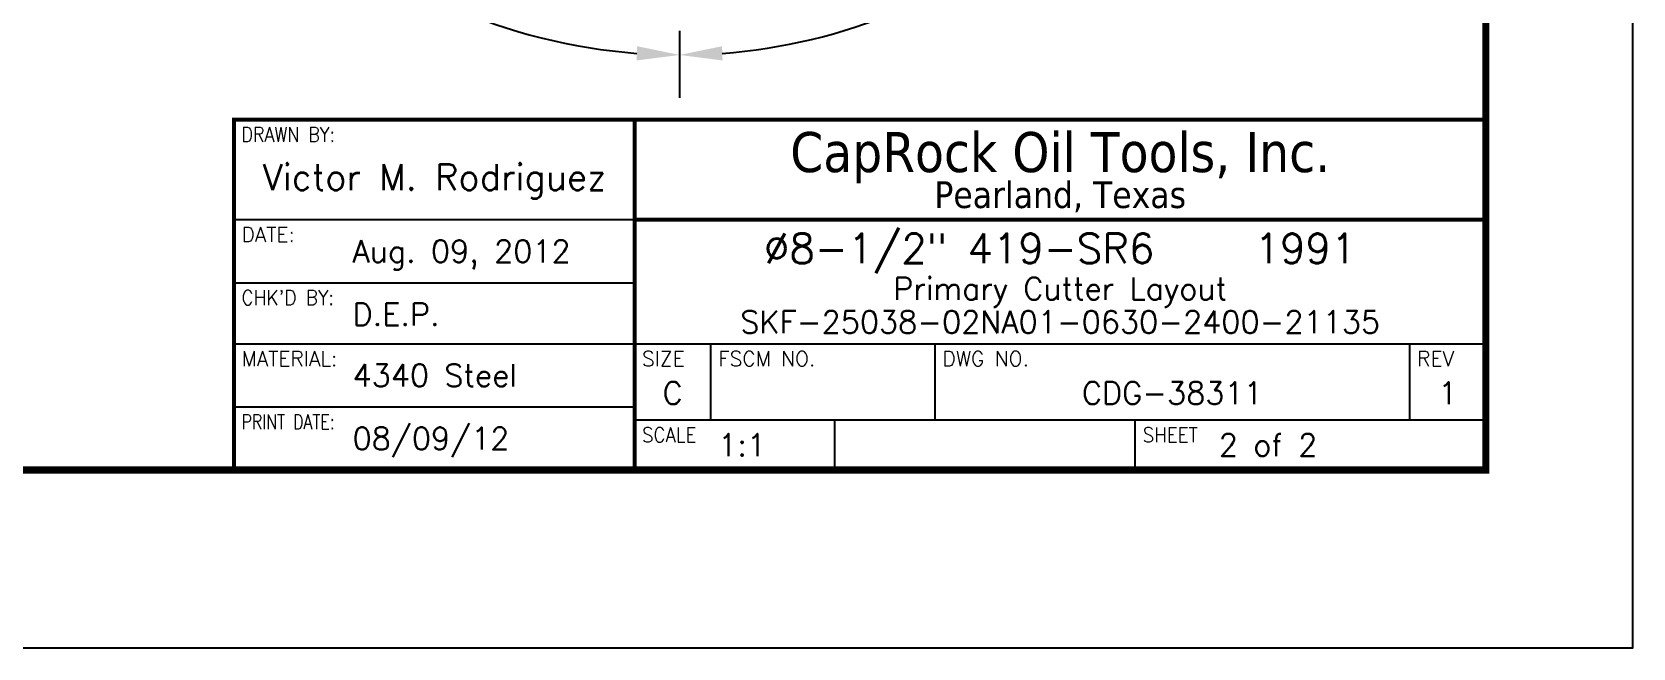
# Model space of a CAD drawing. Header units: inches. Extents: x 0 to 44, y 0 to 27.6.
# Drawn here: x 37.26 to 44, y 0 to 2.6 of the extents above; entities that cross this region are included whole.
import ezdxf
from ezdxf.enums import TextEntityAlignment as Align
from ezdxf.lldxf.tags import DXFTag

# ---------------------------------------------------------------- set-up
doc = ezdxf.new("R2010")
doc.units = ezdxf.units.IN
doc.header["$LTSCALE"] = 0.5
doc.header["$MEASUREMENT"] = 0
doc.header["$PDMODE"] = 35
doc.layers.get('Defpoints').update_dxf_attribs({"color": 1})
for name, color, linetype in [('CLine', 5, 'CENTER2'), ('Dimensions', 4, 'Continuous'), ('Title Block', 7, 'Continuous')]:
    doc.layers.add(name, color=color, linetype=linetype)
doc.styles.add('Block', font='tahoma.ttf')
doc.styles.add('RomanS', font='romans')
doc.styles.get("Standard").update_dxf_attribs({"font": 'arial.ttf'})
tags = doc.linetypes.add('CENTER2', pattern=[1.125, 0.75, -0.125, 0.125, -0.125]).pattern_tags.tags
tags[10:11] = [DXFTag(74, 4), DXFTag(75, 0), DXFTag(340, '0'), DXFTag(46, 0.0), DXFTag(50, 0.0), DXFTag(44, 0.0), DXFTag(45, 0.0)]
tags[8:9] = [DXFTag(74, 4), DXFTag(75, 0), DXFTag(340, '0'), DXFTag(46, 0.0), DXFTag(50, 0.0), DXFTag(44, 0.0), DXFTag(45, 0.0)]
tags[6:7] = [DXFTag(74, 4), DXFTag(75, 0), DXFTag(340, '0'), DXFTag(46, 0.0), DXFTag(50, 0.0), DXFTag(44, 0.0), DXFTag(45, 0.0)]
tags[4:5] = [DXFTag(74, 4), DXFTag(75, 0), DXFTag(340, '0'), DXFTag(46, 0.0), DXFTag(50, 0.0), DXFTag(44, 0.0), DXFTag(45, 0.0)]
doc.dimstyles.get("Standard").update_dxf_attribs({"dimtxt": 0.0625, "dimasz": 0.18, "dimexe": 0.18, "dimexo": 0.0625, "dimgap": 0.09, "dimtad": 0, "dimtih": 1, "dimtoh": 1, "dimdec": 4, "dimzin": 0, "dimdsep": 46, "dimtxsty": 'Standard', "dimcen": 0.09, "dimadec": 3, "dimazin": 0, "dimtfac": 1, "dimtdec": 4, "dimtofl": 0, "dimtmove": 0, "dimatfit": 3, "dimfxl": 1, "dimtolj": 1, "dimtzin": 0, "dimarcsym": 0})

# ---------------------------------------------------------------- blocks, each defined once
blk = doc.blocks.new('COT_cblock')
at = {"layer": 'Title Block'}
for p, q in [((17.7941, 1.8047), (16.1066, 1.8047)), ((16.1066, 1.5389), (17.7941, 1.5389)), ((16.1066, 1.2816), (21.38, 1.2816)), ((18.1147, 0.9609), (18.1147, 1.2816)), ((19.0597, 0.9609), (19.0597, 1.2816)), ((21.0594, 0.9609), (21.0594, 1.2816)), ((16.1066, 1.0158), (17.7941, 1.0158)), ((17.7941, 0.9609), (21.38, 0.9609)), ((18.6378, 0.75), (18.6378, 0.9609)), ((19.9034, 0.75), (19.9034, 0.9609))]:
    blk.add_line(p, q, dxfattribs=at)
at = {"layer": 'Title Block', "color": 8}
blk.add_lwpolyline([(0, 0), (22, 0), (22, 17), (0, 17)], close=True, dxfattribs=at)
at = {"layer": 'Title Block', "const_width": 0.03}
blk.add_lwpolyline([(21.38, 16.25), (0.62, 16.25), (0.62, 0.75), (21.38, 0.75)], close=True, dxfattribs=at)
at = {"layer": 'Title Block', "const_width": 0.0169}
for points in [[(16.1066, 0.75), (16.1066, 2.2266), (21.38, 2.2266)], [(17.7941, 0.75), (17.7941, 2.2266)], [(17.7941, 1.8047), (21.38, 1.8047)]]:
    blk.add_lwpolyline(points, dxfattribs=at)
at = {"layer": 'Title Block', "style": 'RomanS'}
for s, width, p in [('DRAWN BY:', 0.86, (16.1378, 2.1953)), ("CHK'D BY:", 0.91, (16.1378, 1.5077)), ('PRINT DATE:', 0.78, (16.1378, 0.9845)), ('SCALE', 0.9, (17.8253, 0.9297)), ('SHEET', 0.9, (19.9347, 0.9297))]:
    blk.add_text(s, height=0.0625, dxfattribs=dict(at, width=width)).set_placement(p, align=Align.TOP_LEFT)
at = {"layer": 'Title Block', "style": 'Block'}
for s, height, p in [('CapRock Oil Tools, Inc.', 0.16875, (19.587, 2.0898)), ('Pearland, Texas', 0.1125, (19.587, 1.9102))]:
    blk.add_text(s, height=height, dxfattribs=at).set_placement(p, align=Align.MIDDLE_CENTER)
at = {"layer": 'Title Block', "style": 'RomanS'}
for s, p in [('DATE:', (16.1378, 1.7734)), ('MATERIAL:', (16.1378, 1.2503)), ('SIZE', (17.8253, 1.2503)), ('FSCM NO.', (18.1459, 1.2503)), ('DWG NO.', (19.0909, 1.2503)), ('REV', (21.0906, 1.2503))]:
    blk.add_text(s, height=0.0625, dxfattribs=at).set_placement(p, align=Align.TOP_LEFT)
at = {"layer": 'Title Block', "color": 3, "style": 'RomanS'}
blk.add_text('C', height=0.094, dxfattribs=at).set_placement((17.9544, 1.1213), align=Align.TOP_CENTER)
at = {"layer": 'Title Block', "color": 1, "style": 'RomanS', "flags": 8}
for tag, p in [('FNAME', (0.37, 3.75)), ('REVDATE', (0.37, 2.25)), ('USER', (0.37, 0.75))]:
    blk.add_attdef(tag, text='', height=0.047, rotation=90, dxfattribs=at).set_placement(p, align=Align.BOTTOM_LEFT)
at = {"layer": 'Title Block', "color": 3, "style": 'RomanS', "flags": 8}
for tag, height, p in [('DRAWN', 0.11, (16.9503, 1.9844)), ('TITL1', 0.125, (19.587, 1.6835)), ('TITL2', 0.094, (19.587, 1.5143)), ('TITL3', 0.094, (19.587, 1.3739))]:
    blk.add_attdef(tag, text='', height=height, dxfattribs=at).set_placement(p, align=Align.MIDDLE_CENTER)
for tag, p in [('DDATE', (16.6059, 1.6718)), ('CHECK', (16.6059, 1.406)), ('MATRL', (16.6059, 1.1487)), ('PDATE', (16.6059, 0.8829)), ('SCALE', (18.1459, 0.8555)), ('SHEET', (20.2553, 0.8555))]:
    blk.add_attdef(tag, text='', height=0.094, dxfattribs=at).set_placement(p, align=Align.MIDDLE_LEFT)
for tag, p in [('FSCM#', (18.5872, 1.1213)), ('DWG#', (20.0595, 1.1213)), ('REV#', (21.2197, 1.1213))]:
    blk.add_attdef(tag, text='', height=0.094, dxfattribs=at).set_placement(p, align=Align.TOP_CENTER)
blk = doc.blocks.new('*D123')
at = {"layer": 'Defpoints', "color": 0, "transparency": 16777216}
for p in [(37.7625, 5.0866), (39.9836, 4.8923), (39.9836, 4.8923), (37.8448, 3.8181), (39.9836, 2.6627)]:
    blk.add_point(p, dxfattribs=at)
at = {"layer": 'Dimensions', "color": 0, "lineweight": -2, "transparency": 16777216}
for p, q in [((37.7002, 5.0921), (37.42, 5.1166)), ((39.9836, 2.6002), (39.9836, 2.3189))]:
    blk.add_line(p, q, dxfattribs=at)
for start, end in [(179.31009, 218.65676), (226.59602, 265.68991)]:
    blk.add_arc((39.9836, 4.8923), 2.3934, start, end, dxfattribs=at)
at = {"layer": 'Dimensions', "color": 0, "transparency": 16777216}
for points in [[(37.5604, 4.9226), (37.6204, 4.9196), (37.5993, 5.1009)], [(39.8049, 2.5357), (39.8026, 2.4757), (39.9836, 2.4989)]]:
    blk.add_solid(points, dxfattribs=at)
at = {"layer": 'Dimensions', "color": 0, "transparency": 16777216, "insert": (38.219, 3.2753), "char_height": 0.0625, "attachment_point": 5}
blk.add_mtext('\\A1;95.000°', dxfattribs=at)
blk = doc.blocks.new('*D124')
at = {"layer": 'Defpoints', "color": 0, "transparency": 16777216}
for p in [(39.9836, 4.8923), (39.9836, 4.8923), (42.2132, 4.8923), (41.1803, 2.8196), (39.9836, 2.6627)]:
    blk.add_point(p, dxfattribs=at)
at = {"layer": 'Dimensions', "color": 0, "lineweight": -2, "transparency": 16777216}
for p, q in [((42.2757, 4.8923), (42.557, 4.8923)), ((39.9836, 2.6002), (39.9836, 2.3189))]:
    blk.add_line(p, q, dxfattribs=at)
for start, end in [(318.99161, 355.68987), (274.31013, 310.70793)]:
    blk.add_arc((39.9836, 4.8923), 2.3934, start, end, dxfattribs=at)
at = {"layer": 'Dimensions', "color": 0, "transparency": 16777216}
for points in [[(42.3402, 4.7135), (42.4002, 4.7113), (42.377, 4.8923)], [(40.1646, 2.4757), (40.1623, 2.5357), (39.9836, 2.4989)]]:
    blk.add_solid(points, dxfattribs=at)
at = {"layer": 'Dimensions', "color": 0, "transparency": 16777216, "insert": (41.676, 3.1999), "char_height": 0.0625, "attachment_point": 5}
blk.add_mtext('\\A1;90.000°', dxfattribs=at)

msp = doc.modelspace()

# ---------------------------------------------------------------- block references
at = {"layer": 'CLine'}
ref = msp.add_blockref('COT_cblock', (22, 0), dxfattribs=at)
ref.add_attrib('TITL1', 'Ø8-1/2" 419-SR6   1991', dxfattribs={"layer": 'Title Block', "color": 3, "height": 0.125, "style": 'RomanS', "flags": 8}).set_placement((41.58703, 1.68353), align=Align.MIDDLE_CENTER)
ref.add_attrib('TITL2', 'Primary Cutter Layout', dxfattribs={"layer": 'Title Block', "color": 3, "height": 0.094, "style": 'RomanS', "flags": 8}).set_placement((41.58703, 1.51432), align=Align.MIDDLE_CENTER)
ref.add_attrib('TITL3', 'SKF-25038-02NA01-0630-2400-21135', dxfattribs={"layer": 'Title Block', "color": 3, "height": 0.094, "style": 'RomanS', "flags": 8}).set_placement((41.58703, 1.37392), align=Align.MIDDLE_CENTER)
ref.add_attrib('DWG#', 'CDG-38311', dxfattribs={"layer": 'Title Block', "color": 3, "height": 0.094, "style": 'RomanS', "flags": 8}).set_placement((42.05953, 1.12125), align=Align.TOP_CENTER)
ref.add_attrib('REV#', '1', dxfattribs={"layer": 'Title Block', "color": 3, "height": 0.094, "style": 'RomanS', "flags": 8}).set_placement((43.21969, 1.12125), align=Align.TOP_CENTER)
ref.add_attrib('SHEET', '2 of 2', dxfattribs={"layer": 'Title Block', "color": 3, "height": 0.094, "style": 'RomanS', "flags": 8}).set_placement((42.25531, 0.85547), align=Align.MIDDLE_LEFT)
ref.add_attrib('SCALE', '1:1', dxfattribs={"layer": 'Title Block', "color": 3, "height": 0.094, "style": 'RomanS', "flags": 8}).set_placement((40.14594, 0.85547), align=Align.MIDDLE_LEFT)
ref.add_attrib('DRAWN', 'Victor M. Rodriguez', dxfattribs={"layer": 'Title Block', "color": 3, "height": 0.11, "style": 'RomanS', "flags": 8}).set_placement((38.95031, 1.98438), align=Align.MIDDLE_CENTER)
ref.add_attrib('DDATE', 'Aug. 09, 2012', dxfattribs={"layer": 'Title Block', "color": 3, "height": 0.094, "style": 'RomanS', "flags": 8}).set_placement((38.6059, 1.6718), align=Align.MIDDLE_LEFT)
ref.add_attrib('CHECK', 'D.E.P.', dxfattribs={"layer": 'Title Block', "color": 3, "height": 0.094, "style": 'RomanS', "flags": 8}).set_placement((38.6059, 1.40602), align=Align.MIDDLE_LEFT)
ref.add_attrib('MATRL', '4340 Steel', dxfattribs={"layer": 'Title Block', "color": 3, "height": 0.094, "style": 'RomanS', "flags": 8}).set_placement((38.6059, 1.14867), align=Align.MIDDLE_LEFT)
ref.add_attrib('PDATE', '08/09/12', dxfattribs={"layer": 'Title Block', "color": 3, "height": 0.094, "style": 'RomanS', "flags": 8}).set_placement((38.6059, 0.88289), align=Align.MIDDLE_LEFT)

# ---------------------------------------------------------------- dimensions: what is measured, and where the dimension line sits
at = {"layer": 'Dimensions'}
for base, line1, line2, picture, middle in [((37.8448, 3.81815), ((39.9836, 4.89229), (39.9836, 2.66271)), ((39.9836, 4.89229), (37.7625, 5.08661)), '*D123', (38.21902, 3.27535)), ((41.18028, 2.81959), ((39.9836, 4.89229), (42.21318, 4.89229)), ((39.9836, 4.89229), (39.9836, 2.66271)), '*D124', (41.67596, 3.19994))]:
    dim = msp.add_angular_dim_2l(base=base, line1=line1, line2=line2, dimstyle='Standard', dxfattribs=at)
    dim.commit()
    dim.dimension.update_dxf_attribs({"geometry": picture, "text_midpoint": middle})

doc.saveas('drawing.dxf')
